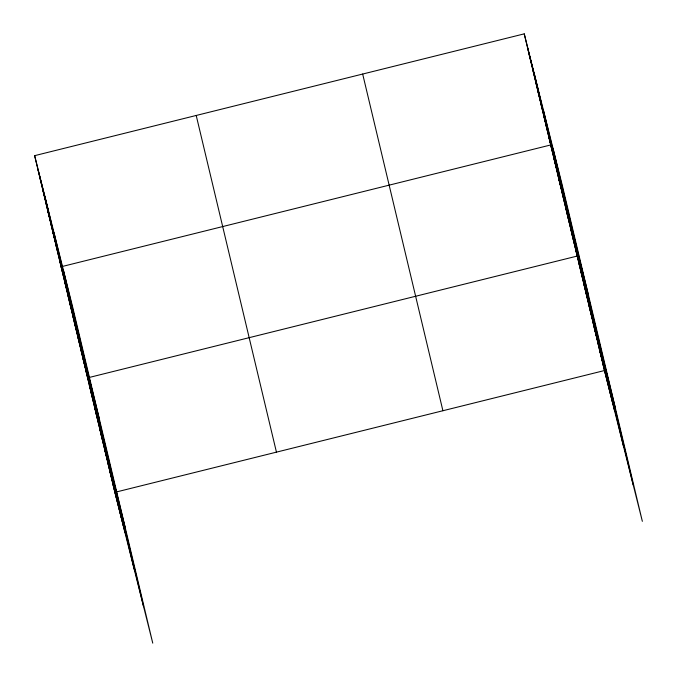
<?xml version="1.0" encoding="UTF-8"?>
<svg xmlns="http://www.w3.org/2000/svg" width="677" height="677" viewBox="0 0 677 677"><rect width="100%" height="100%" fill="white"/><g stroke="black" fill="none" stroke-linecap="round" stroke-linejoin="round"><path stroke-width="1.02" d="M34.645 155.659L72.524 306.461L152.757 643.15L114.878 492.34L34.645 155.659L524.243 33.85L562.122 184.66L642.355 521.341L604.476 370.539L524.243 33.85M87.595 377.868L577.193 256.067M114.878 492.34L604.476 370.539M527.552 47.737L537.716 88.196M529.211 54.685L541.025 102.083M532.52 68.572L544.333 115.979M535.829 82.459L545.992 122.918M537.479 89.406L549.301 136.805M540.788 103.293L552.61 150.7M544.105 117.18L554.26 157.639M545.755 124.128L557.577 171.526M549.064 138.015L559.227 178.474M588.601 295.764L550.723 144.954L61.125 266.763L99.003 417.574M554.031 158.841L565.845 206.248M557.34 172.737L567.504 213.196M558.99 179.676L570.813 227.083M562.299 193.563L574.121 240.97M565.617 207.458L575.772 247.917M567.267 214.397L579.089 261.804M570.576 228.284L580.739 268.744M572.234 235.232L584.048 282.639M575.543 249.119L615.08 406.869M578.903 263.218L589.066 303.677M580.604 270.377L592.477 317.987M584.014 284.678L594.178 325.146M585.723 291.838L597.588 339.448M589.134 306.148L600.998 353.758M592.536 320.458L602.699 360.917M594.245 327.609L606.11 375.227M597.656 341.919L607.819 382.378M599.357 349.07L611.229 396.688M602.767 363.38L612.93 403.847M37.954 169.546L48.118 210.005M39.613 176.485L51.427 223.892M42.922 190.381L54.735 237.779M46.231 204.268L56.394 244.727M47.881 211.207L59.703 258.614M51.19 225.094L61.353 265.562M52.848 232.042L64.662 279.449M56.157 245.929L67.979 293.336M59.466 259.816L69.629 300.275M64.433 280.65L76.247 328.057M67.742 294.537L77.906 334.997M69.392 301.485L81.215 348.892M72.701 315.372L82.865 355.831M74.36 322.32L86.174 369.718M77.669 336.207L89.491 383.605M80.978 350.094L91.141 390.553M82.636 357.033L94.45 404.44M85.945 370.928L125.482 528.678M89.305 385.027L99.468 425.486M91.006 392.178L102.879 439.796M94.416 406.488L104.58 446.947M96.126 413.639L107.99 461.257M99.536 427.949L109.691 468.416M101.237 435.108L113.101 482.718M104.647 449.418L116.512 497.028M108.058 463.728L118.221 504.187M109.759 470.879L121.632 518.497M113.169 485.189L123.332 525.648M552.974 148.246L633.207 484.927M543.555 110.723L623.779 447.412M534.407 74.309L614.64 410.998M362.677 74.047L442.91 410.736M196.212 115.462L276.444 452.151M63.376 270.047L143.609 606.736M53.957 232.533L134.19 569.222M44.809 196.118L125.042 532.807"/></g></svg>
